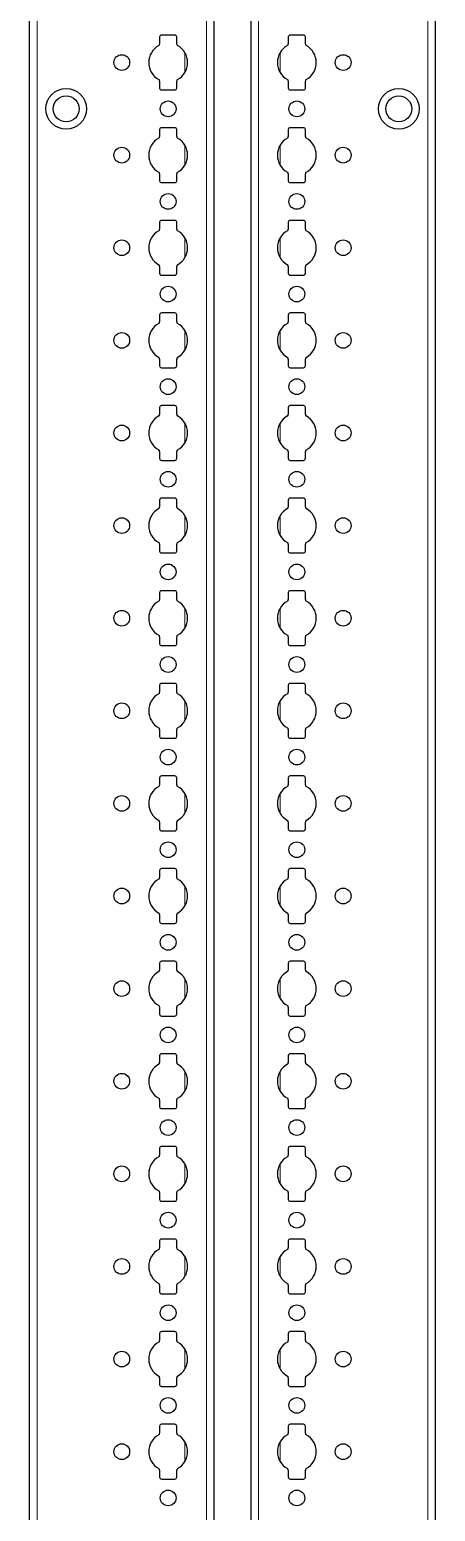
# Model space of a CAD drawing. Header units: millimetres. Extents: x -199 to 1181, y -1371 to 1753.
# Drawn here: x 1071.7 to 1181.1, y -593.4 to -193.4 of the extents above; entities that cross this region are included whole.
import ezdxf

# ---------------------------------------------------------------- set-up
doc = ezdxf.new("R2010")
doc.units = ezdxf.units.MM

msp = doc.modelspace()

# ---------------------------------------------------------------- linework, layer by layer
at = {"color": 7, "linetype": 'Continuous', "lineweight": 25}
for p, q in [((1071.69, -851.79), (1071.69, 1047.21)), ((1121.39, 1047.21), (1121.39, -851.79)), ((1131.39, -851.79), (1131.39, 1047.21)), ((1181.09, 1047.21), (1181.09, -851.79)), ((1106.74, -195.39), (1106.74, -197.27)), ((1110.84, -194.89), (1107.24, -194.89)), ((1111.34, -197.27), (1111.34, -195.39)), ((1141.44, -195.39), (1141.44, -197.27)), ((1145.54, -194.89), (1141.94, -194.89)), ((1146.04, -197.27), (1146.04, -195.39)), ((1106.74, -207.32), (1106.74, -209.19)), ((1111.34, -209.19), (1111.34, -207.32)), ((1141.44, -207.32), (1141.44, -209.19)), ((1146.04, -209.19), (1146.04, -207.32)), ((1107.24, -209.69), (1110.84, -209.69)), ((1141.94, -209.69), (1145.54, -209.69)), ((1110.84, -219.89), (1107.24, -219.89)), ((1145.54, -219.89), (1141.94, -219.89)), ((1106.74, -220.39), (1106.74, -222.27)), ((1111.34, -222.27), (1111.34, -220.39)), ((1141.44, -220.39), (1141.44, -222.27)), ((1146.04, -222.27), (1146.04, -220.39)), ((1106.74, -232.32), (1106.74, -234.19)), ((1107.24, -234.69), (1110.84, -234.69)), ((1111.34, -234.19), (1111.34, -232.32)), ((1141.44, -232.32), (1141.44, -234.19)), ((1141.94, -234.69), (1145.54, -234.69)), ((1146.04, -234.19), (1146.04, -232.32)), ((1106.74, -245.39), (1106.74, -247.27)), ((1110.84, -244.89), (1107.24, -244.89)), ((1111.34, -247.27), (1111.34, -245.39)), ((1141.44, -245.39), (1141.44, -247.27)), ((1145.54, -244.89), (1141.94, -244.89)), ((1146.04, -247.27), (1146.04, -245.39)), ((1106.74, -257.32), (1106.74, -259.19)), ((1107.24, -259.69), (1110.84, -259.69)), ((1111.34, -259.19), (1111.34, -257.32)), ((1141.44, -257.32), (1141.44, -259.19)), ((1141.94, -259.69), (1145.54, -259.69)), ((1146.04, -259.19), (1146.04, -257.32)), ((1106.74, -270.39), (1106.74, -272.27)), ((1110.84, -269.89), (1107.24, -269.89)), ((1111.34, -272.27), (1111.34, -270.39)), ((1141.44, -270.39), (1141.44, -272.27)), ((1145.54, -269.89), (1141.94, -269.89)), ((1146.04, -272.27), (1146.04, -270.39)), ((1106.74, -282.32), (1106.74, -284.19)), ((1111.34, -284.19), (1111.34, -282.32)), ((1141.44, -282.32), (1141.44, -284.19)), ((1146.04, -284.19), (1146.04, -282.32)), ((1107.24, -284.69), (1110.84, -284.69)), ((1141.94, -284.69), (1145.54, -284.69)), ((1106.74, -295.39), (1106.74, -297.27)), ((1110.84, -294.89), (1107.24, -294.89)), ((1111.34, -297.27), (1111.34, -295.39)), ((1141.44, -295.39), (1141.44, -297.27)), ((1145.54, -294.89), (1141.94, -294.89)), ((1146.04, -297.27), (1146.04, -295.39)), ((1106.74, -307.32), (1106.74, -309.19)), ((1111.34, -309.19), (1111.34, -307.32)), ((1141.44, -307.32), (1141.44, -309.19)), ((1146.04, -309.19), (1146.04, -307.32)), ((1107.24, -309.69), (1110.84, -309.69)), ((1141.94, -309.69), (1145.54, -309.69)), ((1110.84, -319.89), (1107.24, -319.89)), ((1145.54, -319.89), (1141.94, -319.89)), ((1106.74, -320.39), (1106.74, -322.27)), ((1111.34, -322.27), (1111.34, -320.39)), ((1141.44, -320.39), (1141.44, -322.27)), ((1146.04, -322.27), (1146.04, -320.39)), ((1106.74, -332.32), (1106.74, -334.19)), ((1107.24, -334.69), (1110.84, -334.69)), ((1111.34, -334.19), (1111.34, -332.32)), ((1141.44, -332.32), (1141.44, -334.19)), ((1141.94, -334.69), (1145.54, -334.69)), ((1146.04, -334.19), (1146.04, -332.32)), ((1106.74, -345.39), (1106.74, -347.27)), ((1110.84, -344.89), (1107.24, -344.89)), ((1111.34, -347.27), (1111.34, -345.39)), ((1141.44, -345.39), (1141.44, -347.27)), ((1145.54, -344.89), (1141.94, -344.89)), ((1146.04, -347.27), (1146.04, -345.39)), ((1106.74, -357.32), (1106.74, -359.19)), ((1107.24, -359.69), (1110.84, -359.69)), ((1111.34, -359.19), (1111.34, -357.32)), ((1141.44, -357.32), (1141.44, -359.19)), ((1141.94, -359.69), (1145.54, -359.69)), ((1146.04, -359.19), (1146.04, -357.32)), ((1106.74, -370.39), (1106.74, -372.27)), ((1110.84, -369.89), (1107.24, -369.89)), ((1111.34, -372.27), (1111.34, -370.39)), ((1141.44, -370.39), (1141.44, -372.27)), ((1145.54, -369.89), (1141.94, -369.89)), ((1146.04, -372.27), (1146.04, -370.39)), ((1106.74, -382.32), (1106.74, -384.19)), ((1111.34, -384.19), (1111.34, -382.32)), ((1141.44, -382.32), (1141.44, -384.19)), ((1146.04, -384.19), (1146.04, -382.32)), ((1107.24, -384.69), (1110.84, -384.69)), ((1141.94, -384.69), (1145.54, -384.69)), ((1106.74, -395.39), (1106.74, -397.27)), ((1110.84, -394.89), (1107.24, -394.89)), ((1111.34, -397.27), (1111.34, -395.39)), ((1141.44, -395.39), (1141.44, -397.27)), ((1145.54, -394.89), (1141.94, -394.89)), ((1146.04, -397.27), (1146.04, -395.39)), ((1106.74, -407.32), (1106.74, -409.19)), ((1111.34, -409.19), (1111.34, -407.32)), ((1141.44, -407.32), (1141.44, -409.19)), ((1146.04, -409.19), (1146.04, -407.32)), ((1107.24, -409.69), (1110.84, -409.69)), ((1141.94, -409.69), (1145.54, -409.69)), ((1110.84, -419.89), (1107.24, -419.89)), ((1145.54, -419.89), (1141.94, -419.89)), ((1106.74, -420.39), (1106.74, -422.27)), ((1111.34, -422.27), (1111.34, -420.39)), ((1141.44, -420.39), (1141.44, -422.27)), ((1146.04, -422.27), (1146.04, -420.39)), ((1106.74, -432.32), (1106.74, -434.19)), ((1107.24, -434.69), (1110.84, -434.69)), ((1111.34, -434.19), (1111.34, -432.32)), ((1141.44, -432.32), (1141.44, -434.19)), ((1141.94, -434.69), (1145.54, -434.69)), ((1146.04, -434.19), (1146.04, -432.32)), ((1106.74, -445.39), (1106.74, -447.27)), ((1110.84, -444.89), (1107.24, -444.89)), ((1111.34, -447.27), (1111.34, -445.39)), ((1141.44, -445.39), (1141.44, -447.27)), ((1145.54, -444.89), (1141.94, -444.89)), ((1146.04, -447.27), (1146.04, -445.39)), ((1106.74, -457.32), (1106.74, -459.19)), ((1107.24, -459.69), (1110.84, -459.69)), ((1111.34, -459.19), (1111.34, -457.32)), ((1141.44, -457.32), (1141.44, -459.19)), ((1141.94, -459.69), (1145.54, -459.69)), ((1146.04, -459.19), (1146.04, -457.32)), ((1106.74, -470.39), (1106.74, -472.27)), ((1110.84, -469.89), (1107.24, -469.89)), ((1111.34, -472.27), (1111.34, -470.39)), ((1141.44, -470.39), (1141.44, -472.27)), ((1145.54, -469.89), (1141.94, -469.89)), ((1146.04, -472.27), (1146.04, -470.39)), ((1106.74, -482.32), (1106.74, -484.19)), ((1111.34, -484.19), (1111.34, -482.32)), ((1141.44, -482.32), (1141.44, -484.19)), ((1146.04, -484.19), (1146.04, -482.32)), ((1107.24, -484.69), (1110.84, -484.69)), ((1141.94, -484.69), (1145.54, -484.69)), ((1106.74, -495.39), (1106.74, -497.27)), ((1110.84, -494.89), (1107.24, -494.89)), ((1111.34, -497.27), (1111.34, -495.39)), ((1141.44, -495.39), (1141.44, -497.27)), ((1145.54, -494.89), (1141.94, -494.89)), ((1146.04, -497.27), (1146.04, -495.39)), ((1106.74, -507.32), (1106.74, -509.19)), ((1111.34, -509.19), (1111.34, -507.32)), ((1141.44, -507.32), (1141.44, -509.19)), ((1146.04, -509.19), (1146.04, -507.32)), ((1107.24, -509.69), (1110.84, -509.69)), ((1141.94, -509.69), (1145.54, -509.69)), ((1110.84, -519.89), (1107.24, -519.89)), ((1145.54, -519.89), (1141.94, -519.89)), ((1106.74, -520.39), (1106.74, -522.27)), ((1111.34, -522.27), (1111.34, -520.39)), ((1141.44, -520.39), (1141.44, -522.27)), ((1146.04, -522.27), (1146.04, -520.39)), ((1106.74, -532.32), (1106.74, -534.19)), ((1107.24, -534.69), (1110.84, -534.69)), ((1111.34, -534.19), (1111.34, -532.32)), ((1141.44, -532.32), (1141.44, -534.19)), ((1141.94, -534.69), (1145.54, -534.69)), ((1146.04, -534.19), (1146.04, -532.32)), ((1106.74, -545.39), (1106.74, -547.27)), ((1110.84, -544.89), (1107.24, -544.89)), ((1111.34, -547.27), (1111.34, -545.39)), ((1141.44, -545.39), (1141.44, -547.27)), ((1145.54, -544.89), (1141.94, -544.89)), ((1146.04, -547.27), (1146.04, -545.39)), ((1106.74, -557.32), (1106.74, -559.19)), ((1107.24, -559.69), (1110.84, -559.69)), ((1111.34, -559.19), (1111.34, -557.32)), ((1141.44, -557.32), (1141.44, -559.19)), ((1141.94, -559.69), (1145.54, -559.69)), ((1146.04, -559.19), (1146.04, -557.32)), ((1106.74, -570.39), (1106.74, -572.27)), ((1110.84, -569.89), (1107.24, -569.89)), ((1111.34, -572.27), (1111.34, -570.39)), ((1141.44, -570.39), (1141.44, -572.27)), ((1145.54, -569.89), (1141.94, -569.89)), ((1146.04, -572.27), (1146.04, -570.39)), ((1106.74, -582.32), (1106.74, -584.19)), ((1111.34, -584.19), (1111.34, -582.32)), ((1141.44, -582.32), (1141.44, -584.19)), ((1146.04, -584.19), (1146.04, -582.32)), ((1107.24, -584.69), (1110.84, -584.69)), ((1141.94, -584.69), (1145.54, -584.69))]:
    msp.add_line(p, q, dxfattribs=at)
at = {"color": 8, "linetype": 'Continuous', "lineweight": 18}
for p, q in [((1073.69, 1047.21), (1073.69, -851.79)), ((1119.39, -851.79), (1119.39, 1047.21)), ((1133.39, 1047.21), (1133.39, -851.79)), ((1179.09, -851.79), (1179.09, 1047.21)), ((1113.54, -205), (1113.54, -199.59)), ((1139.24, -199.59), (1139.24, -205)), ((1113.54, -230), (1113.54, -224.59)), ((1139.24, -224.59), (1139.24, -230)), ((1113.54, -255), (1113.54, -249.59)), ((1139.24, -249.59), (1139.24, -255)), ((1113.54, -280), (1113.54, -274.59)), ((1139.24, -274.59), (1139.24, -280)), ((1113.54, -305), (1113.54, -299.59)), ((1139.24, -299.59), (1139.24, -305)), ((1113.54, -330), (1113.54, -324.59)), ((1139.24, -324.59), (1139.24, -330)), ((1113.54, -355), (1113.54, -349.59)), ((1139.24, -349.59), (1139.24, -355)), ((1113.54, -380), (1113.54, -374.59)), ((1139.24, -374.59), (1139.24, -380)), ((1113.54, -405), (1113.54, -399.59)), ((1139.24, -399.59), (1139.24, -405)), ((1113.54, -430), (1113.54, -424.59)), ((1139.24, -424.59), (1139.24, -430)), ((1113.54, -455), (1113.54, -449.59)), ((1139.24, -449.59), (1139.24, -455)), ((1113.54, -480), (1113.54, -474.59)), ((1139.24, -474.59), (1139.24, -480)), ((1113.54, -505), (1113.54, -499.59)), ((1139.24, -499.59), (1139.24, -505)), ((1113.54, -530), (1113.54, -524.59)), ((1139.24, -524.59), (1139.24, -530)), ((1113.54, -555), (1113.54, -549.59)), ((1139.24, -549.59), (1139.24, -555)), ((1113.54, -580), (1113.54, -574.59)), ((1139.24, -574.59), (1139.24, -580))]:
    msp.add_line(p, q, dxfattribs=at)
at = {"color": 7, "linetype": 'Continuous', "lineweight": 25}
for centre, radius in [((1096.54, -202.29), 2.12), ((1156.24, -202.29), 2.12), ((1081.54, -214.79), 5.5), ((1081.54, -214.79), 3.5), ((1171.24, -214.79), 5.5), ((1171.24, -214.79), 3.5), ((1109.04, -214.79), 2.12), ((1143.74, -214.79), 2.12), ((1096.54, -227.29), 2.12), ((1156.24, -227.29), 2.12), ((1109.04, -239.79), 2.12), ((1143.74, -239.79), 2.12), ((1096.54, -252.29), 2.12), ((1156.24, -252.29), 2.12), ((1109.04, -264.79), 2.12), ((1143.74, -264.79), 2.12), ((1096.54, -277.29), 2.12), ((1156.24, -277.29), 2.12), ((1109.04, -289.79), 2.12), ((1143.74, -289.79), 2.12), ((1096.54, -302.29), 2.12), ((1156.24, -302.29), 2.12), ((1109.04, -314.79), 2.12), ((1143.74, -314.79), 2.12), ((1096.54, -327.29), 2.12), ((1156.24, -327.29), 2.12), ((1109.04, -339.79), 2.12), ((1143.74, -339.79), 2.12), ((1096.54, -352.29), 2.12), ((1156.24, -352.29), 2.12), ((1109.04, -364.79), 2.12), ((1143.74, -364.79), 2.12), ((1096.54, -377.29), 2.12), ((1156.24, -377.29), 2.12), ((1109.04, -389.79), 2.12), ((1143.74, -389.79), 2.12), ((1096.54, -402.29), 2.12), ((1156.24, -402.29), 2.12), ((1109.04, -414.79), 2.12), ((1143.74, -414.79), 2.12), ((1096.54, -427.29), 2.12), ((1156.24, -427.29), 2.12), ((1109.04, -439.79), 2.12), ((1143.74, -439.79), 2.12), ((1096.54, -452.29), 2.12), ((1156.24, -452.29), 2.12), ((1109.04, -464.79), 2.12), ((1143.74, -464.79), 2.12), ((1096.54, -477.29), 2.12), ((1156.24, -477.29), 2.12), ((1109.04, -489.79), 2.12), ((1143.74, -489.79), 2.12), ((1096.54, -502.29), 2.12), ((1156.24, -502.29), 2.12), ((1109.04, -514.79), 2.12), ((1143.74, -514.79), 2.12), ((1096.54, -527.29), 2.12), ((1156.24, -527.29), 2.12), ((1109.04, -539.79), 2.12), ((1143.74, -539.79), 2.12), ((1096.54, -552.29), 2.12), ((1156.24, -552.29), 2.12), ((1109.04, -564.79), 2.12), ((1143.74, -564.79), 2.12), ((1096.54, -577.29), 2.12), ((1156.24, -577.29), 2.12), ((1109.04, -589.79), 2.12), ((1143.74, -589.79), 2.12)]:
    msp.add_circle(centre, radius, dxfattribs=at)
for centre, radius, start, end in [((1107.24, -195.39), 0.5, 90, 180), ((1110.84, -195.39), 0.5, 0, 90), ((1141.94, -195.39), 0.5, 90, 180), ((1145.54, -195.39), 0.5, 0, 90), ((1109.04, -202.29), 5.25, 119.1407, 240.8593), ((1106.24, -197.27), 0.5, 299.1407, 0), ((1111.84, -197.27), 0.5, 180, 240.8593), ((1109.04, -202.29), 5.25, 299.1407, 60.8593), ((1143.74, -202.29), 5.25, 119.1407, 240.8593), ((1140.94, -197.27), 0.5, 299.1407, 0), ((1146.54, -197.27), 0.5, 180, 240.8593), ((1143.74, -202.29), 5.25, 299.1407, 60.8593), ((1106.24, -207.32), 0.5, 0, 60.8593), ((1111.84, -207.32), 0.5, 119.1407, 180), ((1140.94, -207.32), 0.5, 0, 60.8593), ((1146.54, -207.32), 0.5, 119.1407, 180), ((1107.24, -209.19), 0.5, 180, 270), ((1110.84, -209.19), 0.5, 270, 0), ((1141.94, -209.19), 0.5, 180, 270), ((1145.54, -209.19), 0.5, 270, 0), ((1107.24, -220.39), 0.5, 90, 180), ((1110.84, -220.39), 0.5, 0, 90), ((1141.94, -220.39), 0.5, 90, 180), ((1145.54, -220.39), 0.5, 0, 90), ((1109.04, -227.29), 5.25, 119.1407, 240.8593), ((1106.24, -222.27), 0.5, 299.1407, 0), ((1111.84, -222.27), 0.5, 180, 240.8593), ((1109.04, -227.29), 5.25, 299.1407, 60.8593), ((1143.74, -227.29), 5.25, 119.1407, 240.8593), ((1140.94, -222.27), 0.5, 299.1407, 0), ((1146.54, -222.27), 0.5, 180, 240.8593), ((1143.74, -227.29), 5.25, 299.1407, 60.8593), ((1106.24, -232.32), 0.5, 0, 60.8593), ((1111.84, -232.32), 0.5, 119.1407, 180), ((1140.94, -232.32), 0.5, 0, 60.8593), ((1146.54, -232.32), 0.5, 119.1407, 180), ((1107.24, -234.19), 0.5, 180, 270), ((1110.84, -234.19), 0.5, 270, 0), ((1141.94, -234.19), 0.5, 180, 270), ((1145.54, -234.19), 0.5, 270, 0), ((1109.04, -252.29), 5.25, 119.1407, 240.8593), ((1106.24, -247.27), 0.5, 299.1407, 0), ((1107.24, -245.39), 0.5, 90, 180), ((1110.84, -245.39), 0.5, 0, 90), ((1111.84, -247.27), 0.5, 180, 240.8593), ((1109.04, -252.29), 5.25, 299.1407, 60.8593), ((1143.74, -252.29), 5.25, 119.1407, 240.8593), ((1140.94, -247.27), 0.5, 299.1407, 0), ((1141.94, -245.39), 0.5, 90, 180), ((1145.54, -245.39), 0.5, 0, 90), ((1146.54, -247.27), 0.5, 180, 240.8593), ((1143.74, -252.29), 5.25, 299.1407, 60.8593), ((1106.24, -257.32), 0.5, 0, 60.8593), ((1107.24, -259.19), 0.5, 180, 270), ((1110.84, -259.19), 0.5, 270, 0), ((1111.84, -257.32), 0.5, 119.1407, 180), ((1140.94, -257.32), 0.5, 0, 60.8593), ((1141.94, -259.19), 0.5, 180, 270), ((1145.54, -259.19), 0.5, 270, 0), ((1146.54, -257.32), 0.5, 119.1407, 180), ((1107.24, -270.39), 0.5, 90, 180), ((1110.84, -270.39), 0.5, 0, 90), ((1141.94, -270.39), 0.5, 90, 180), ((1145.54, -270.39), 0.5, 0, 90), ((1109.04, -277.29), 5.25, 119.1407, 240.8593), ((1106.24, -272.27), 0.5, 299.1407, 0), ((1111.84, -272.27), 0.5, 180, 240.8593), ((1109.04, -277.29), 5.25, 299.1407, 60.8593), ((1143.74, -277.29), 5.25, 119.1407, 240.8593), ((1140.94, -272.27), 0.5, 299.1407, 0), ((1146.54, -272.27), 0.5, 180, 240.8593), ((1143.74, -277.29), 5.25, 299.1407, 60.8593), ((1106.24, -282.32), 0.5, 0, 60.8593), ((1111.84, -282.32), 0.5, 119.1407, 180), ((1140.94, -282.32), 0.5, 0, 60.8593), ((1146.54, -282.32), 0.5, 119.1407, 180), ((1107.24, -284.19), 0.5, 180, 270), ((1110.84, -284.19), 0.5, 270, 0), ((1141.94, -284.19), 0.5, 180, 270), ((1145.54, -284.19), 0.5, 270, 0), ((1107.24, -295.39), 0.5, 90, 180), ((1110.84, -295.39), 0.5, 0, 90), ((1141.94, -295.39), 0.5, 90, 180), ((1145.54, -295.39), 0.5, 0, 90), ((1109.04, -302.29), 5.25, 119.1407, 240.8593), ((1106.24, -297.27), 0.5, 299.1407, 0), ((1111.84, -297.27), 0.5, 180, 240.8593), ((1109.04, -302.29), 5.25, 299.1407, 60.8593), ((1143.74, -302.29), 5.25, 119.1407, 240.8593), ((1140.94, -297.27), 0.5, 299.1407, 0), ((1146.54, -297.27), 0.5, 180, 240.8593), ((1143.74, -302.29), 5.25, 299.1407, 60.8593), ((1106.24, -307.32), 0.5, 0, 60.8593), ((1111.84, -307.32), 0.5, 119.1407, 180), ((1140.94, -307.32), 0.5, 0, 60.8593), ((1146.54, -307.32), 0.5, 119.1407, 180), ((1107.24, -309.19), 0.5, 180, 270), ((1110.84, -309.19), 0.5, 270, 0), ((1141.94, -309.19), 0.5, 180, 270), ((1145.54, -309.19), 0.5, 270, 0), ((1107.24, -320.39), 0.5, 90, 180), ((1110.84, -320.39), 0.5, 0, 90), ((1141.94, -320.39), 0.5, 90, 180), ((1145.54, -320.39), 0.5, 0, 90), ((1109.04, -327.29), 5.25, 119.1407, 240.8593), ((1106.24, -322.27), 0.5, 299.1407, 0), ((1111.84, -322.27), 0.5, 180, 240.8593), ((1109.04, -327.29), 5.25, 299.1407, 60.8593), ((1143.74, -327.29), 5.25, 119.1407, 240.8593), ((1140.94, -322.27), 0.5, 299.1407, 0), ((1146.54, -322.27), 0.5, 180, 240.8593), ((1143.74, -327.29), 5.25, 299.1407, 60.8593), ((1106.24, -332.32), 0.5, 0, 60.8593), ((1111.84, -332.32), 0.5, 119.1407, 180), ((1140.94, -332.32), 0.5, 0, 60.8593), ((1146.54, -332.32), 0.5, 119.1407, 180), ((1107.24, -334.19), 0.5, 180, 270), ((1110.84, -334.19), 0.5, 270, 0), ((1141.94, -334.19), 0.5, 180, 270), ((1145.54, -334.19), 0.5, 270, 0), ((1109.04, -352.29), 5.25, 119.1407, 240.8593), ((1106.24, -347.27), 0.5, 299.1407, 0), ((1107.24, -345.39), 0.5, 90, 180), ((1110.84, -345.39), 0.5, 0, 90), ((1111.84, -347.27), 0.5, 180, 240.8593), ((1109.04, -352.29), 5.25, 299.1407, 60.8593), ((1143.74, -352.29), 5.25, 119.1407, 240.8593), ((1140.94, -347.27), 0.5, 299.1407, 0), ((1141.94, -345.39), 0.5, 90, 180), ((1145.54, -345.39), 0.5, 0, 90), ((1146.54, -347.27), 0.5, 180, 240.8593), ((1143.74, -352.29), 5.25, 299.1407, 60.8593), ((1106.24, -357.32), 0.5, 0, 60.8593), ((1107.24, -359.19), 0.5, 180, 270), ((1110.84, -359.19), 0.5, 270, 0), ((1111.84, -357.32), 0.5, 119.1407, 180), ((1140.94, -357.32), 0.5, 0, 60.8593), ((1141.94, -359.19), 0.5, 180, 270), ((1145.54, -359.19), 0.5, 270, 0), ((1146.54, -357.32), 0.5, 119.1407, 180), ((1107.24, -370.39), 0.5, 90, 180), ((1110.84, -370.39), 0.5, 0, 90), ((1141.94, -370.39), 0.5, 90, 180), ((1145.54, -370.39), 0.5, 0, 90), ((1109.04, -377.29), 5.25, 119.1407, 240.8593), ((1106.24, -372.27), 0.5, 299.1407, 0), ((1111.84, -372.27), 0.5, 180, 240.8593), ((1109.04, -377.29), 5.25, 299.1407, 60.8593), ((1143.74, -377.29), 5.25, 119.1407, 240.8593), ((1140.94, -372.27), 0.5, 299.1407, 0), ((1146.54, -372.27), 0.5, 180, 240.8593), ((1143.74, -377.29), 5.25, 299.1407, 60.8593), ((1106.24, -382.32), 0.5, 0, 60.8593), ((1111.84, -382.32), 0.5, 119.1407, 180), ((1140.94, -382.32), 0.5, 0, 60.8593), ((1146.54, -382.32), 0.5, 119.1407, 180), ((1107.24, -384.19), 0.5, 180, 270), ((1110.84, -384.19), 0.5, 270, 0), ((1141.94, -384.19), 0.5, 180, 270), ((1145.54, -384.19), 0.5, 270, 0), ((1107.24, -395.39), 0.5, 90, 180), ((1110.84, -395.39), 0.5, 0, 90), ((1141.94, -395.39), 0.5, 90, 180), ((1145.54, -395.39), 0.5, 0, 90), ((1109.04, -402.29), 5.25, 119.1407, 240.8593), ((1106.24, -397.27), 0.5, 299.1407, 0), ((1111.84, -397.27), 0.5, 180, 240.8593), ((1109.04, -402.29), 5.25, 299.1407, 60.8593), ((1143.74, -402.29), 5.25, 119.1407, 240.8593), ((1140.94, -397.27), 0.5, 299.1407, 0), ((1146.54, -397.27), 0.5, 180, 240.8593), ((1143.74, -402.29), 5.25, 299.1407, 60.8593), ((1106.24, -407.32), 0.5, 0, 60.8593), ((1111.84, -407.32), 0.5, 119.1407, 180), ((1140.94, -407.32), 0.5, 0, 60.8593), ((1146.54, -407.32), 0.5, 119.1407, 180), ((1107.24, -409.19), 0.5, 180, 270), ((1110.84, -409.19), 0.5, 270, 0), ((1141.94, -409.19), 0.5, 180, 270), ((1145.54, -409.19), 0.5, 270, 0), ((1107.24, -420.39), 0.5, 90, 180), ((1110.84, -420.39), 0.5, 0, 90), ((1141.94, -420.39), 0.5, 90, 180), ((1145.54, -420.39), 0.5, 0, 90), ((1109.04, -427.29), 5.25, 119.1407, 240.8593), ((1106.24, -422.27), 0.5, 299.1407, 0), ((1111.84, -422.27), 0.5, 180, 240.8593), ((1109.04, -427.29), 5.25, 299.1407, 60.8593), ((1143.74, -427.29), 5.25, 119.1407, 240.8593), ((1140.94, -422.27), 0.5, 299.1407, 0), ((1146.54, -422.27), 0.5, 180, 240.8593), ((1143.74, -427.29), 5.25, 299.1407, 60.8593), ((1106.24, -432.32), 0.5, 0, 60.8593), ((1111.84, -432.32), 0.5, 119.1407, 180), ((1140.94, -432.32), 0.5, 0, 60.8593), ((1146.54, -432.32), 0.5, 119.1407, 180), ((1107.24, -434.19), 0.5, 180, 270), ((1110.84, -434.19), 0.5, 270, 0), ((1141.94, -434.19), 0.5, 180, 270), ((1145.54, -434.19), 0.5, 270, 0), ((1109.04, -452.29), 5.25, 119.1407, 240.8593), ((1106.24, -447.27), 0.5, 299.1407, 0), ((1107.24, -445.39), 0.5, 90, 180), ((1110.84, -445.39), 0.5, 0, 90), ((1111.84, -447.27), 0.5, 180, 240.8593), ((1109.04, -452.29), 5.25, 299.1407, 60.8593), ((1143.74, -452.29), 5.25, 119.1407, 240.8593), ((1140.94, -447.27), 0.5, 299.1407, 0), ((1141.94, -445.39), 0.5, 90, 180), ((1145.54, -445.39), 0.5, 0, 90), ((1146.54, -447.27), 0.5, 180, 240.8593), ((1143.74, -452.29), 5.25, 299.1407, 60.8593), ((1106.24, -457.32), 0.5, 0, 60.8593), ((1107.24, -459.19), 0.5, 180, 270), ((1110.84, -459.19), 0.5, 270, 0), ((1111.84, -457.32), 0.5, 119.1407, 180), ((1140.94, -457.32), 0.5, 0, 60.8593), ((1141.94, -459.19), 0.5, 180, 270), ((1145.54, -459.19), 0.5, 270, 0), ((1146.54, -457.32), 0.5, 119.1407, 180), ((1107.24, -470.39), 0.5, 90, 180), ((1110.84, -470.39), 0.5, 0, 90), ((1141.94, -470.39), 0.5, 90, 180), ((1145.54, -470.39), 0.5, 0, 90), ((1109.04, -477.29), 5.25, 119.1407, 240.8593), ((1106.24, -472.27), 0.5, 299.1407, 0), ((1111.84, -472.27), 0.5, 180, 240.8593), ((1109.04, -477.29), 5.25, 299.1407, 60.8593), ((1143.74, -477.29), 5.25, 119.1407, 240.8593), ((1140.94, -472.27), 0.5, 299.1407, 0), ((1146.54, -472.27), 0.5, 180, 240.8593), ((1143.74, -477.29), 5.25, 299.1407, 60.8593), ((1106.24, -482.32), 0.5, 0, 60.8593), ((1111.84, -482.32), 0.5, 119.1407, 180), ((1140.94, -482.32), 0.5, 0, 60.8593), ((1146.54, -482.32), 0.5, 119.1407, 180), ((1107.24, -484.19), 0.5, 180, 270), ((1110.84, -484.19), 0.5, 270, 0), ((1141.94, -484.19), 0.5, 180, 270), ((1145.54, -484.19), 0.5, 270, 0), ((1107.24, -495.39), 0.5, 90, 180), ((1110.84, -495.39), 0.5, 0, 90), ((1141.94, -495.39), 0.5, 90, 180), ((1145.54, -495.39), 0.5, 0, 90), ((1109.04, -502.29), 5.25, 119.1407, 240.8593), ((1106.24, -497.27), 0.5, 299.1407, 0), ((1111.84, -497.27), 0.5, 180, 240.8593), ((1109.04, -502.29), 5.25, 299.1407, 60.8593), ((1143.74, -502.29), 5.25, 119.1407, 240.8593), ((1140.94, -497.27), 0.5, 299.1407, 0), ((1146.54, -497.27), 0.5, 180, 240.8593), ((1143.74, -502.29), 5.25, 299.1407, 60.8593), ((1106.24, -507.32), 0.5, 0, 60.8593), ((1111.84, -507.32), 0.5, 119.1407, 180), ((1140.94, -507.32), 0.5, 0, 60.8593), ((1146.54, -507.32), 0.5, 119.1407, 180), ((1107.24, -509.19), 0.5, 180, 270), ((1110.84, -509.19), 0.5, 270, 0), ((1141.94, -509.19), 0.5, 180, 270), ((1145.54, -509.19), 0.5, 270, 0), ((1107.24, -520.39), 0.5, 90, 180), ((1110.84, -520.39), 0.5, 0, 90), ((1141.94, -520.39), 0.5, 90, 180), ((1145.54, -520.39), 0.5, 0, 90), ((1109.04, -527.29), 5.25, 119.1407, 240.8593), ((1106.24, -522.27), 0.5, 299.1407, 0), ((1111.84, -522.27), 0.5, 180, 240.8593), ((1109.04, -527.29), 5.25, 299.1407, 60.8593), ((1143.74, -527.29), 5.25, 119.1407, 240.8593), ((1140.94, -522.27), 0.5, 299.1407, 0), ((1146.54, -522.27), 0.5, 180, 240.8593), ((1143.74, -527.29), 5.25, 299.1407, 60.8593), ((1106.24, -532.32), 0.5, 0, 60.8593), ((1111.84, -532.32), 0.5, 119.1407, 180), ((1140.94, -532.32), 0.5, 0, 60.8593), ((1146.54, -532.32), 0.5, 119.1407, 180), ((1107.24, -534.19), 0.5, 180, 270), ((1110.84, -534.19), 0.5, 270, 0), ((1141.94, -534.19), 0.5, 180, 270), ((1145.54, -534.19), 0.5, 270, 0), ((1109.04, -552.29), 5.25, 119.1407, 240.8593), ((1106.24, -547.27), 0.5, 299.1407, 0), ((1107.24, -545.39), 0.5, 90, 180), ((1110.84, -545.39), 0.5, 0, 90), ((1111.84, -547.27), 0.5, 180, 240.8593), ((1109.04, -552.29), 5.25, 299.1407, 60.8593), ((1143.74, -552.29), 5.25, 119.1407, 240.8593), ((1140.94, -547.27), 0.5, 299.1407, 0), ((1141.94, -545.39), 0.5, 90, 180), ((1145.54, -545.39), 0.5, 0, 90), ((1146.54, -547.27), 0.5, 180, 240.8593), ((1143.74, -552.29), 5.25, 299.1407, 60.8593), ((1106.24, -557.32), 0.5, 0, 60.8593), ((1107.24, -559.19), 0.5, 180, 270), ((1110.84, -559.19), 0.5, 270, 0), ((1111.84, -557.32), 0.5, 119.1407, 180), ((1140.94, -557.32), 0.5, 0, 60.8593), ((1141.94, -559.19), 0.5, 180, 270), ((1145.54, -559.19), 0.5, 270, 0), ((1146.54, -557.32), 0.5, 119.1407, 180), ((1107.24, -570.39), 0.5, 90, 180), ((1110.84, -570.39), 0.5, 0, 90), ((1141.94, -570.39), 0.5, 90, 180), ((1145.54, -570.39), 0.5, 0, 90), ((1109.04, -577.29), 5.25, 119.1407, 240.8593), ((1106.24, -572.27), 0.5, 299.1407, 0), ((1111.84, -572.27), 0.5, 180, 240.8593), ((1109.04, -577.29), 5.25, 299.1407, 60.8593), ((1143.74, -577.29), 5.25, 119.1407, 240.8593), ((1140.94, -572.27), 0.5, 299.1407, 0), ((1146.54, -572.27), 0.5, 180, 240.8593), ((1143.74, -577.29), 5.25, 299.1407, 60.8593), ((1106.24, -582.32), 0.5, 0, 60.8593), ((1111.84, -582.32), 0.5, 119.1407, 180), ((1140.94, -582.32), 0.5, 0, 60.8593), ((1146.54, -582.32), 0.5, 119.1407, 180), ((1107.24, -584.19), 0.5, 180, 270), ((1110.84, -584.19), 0.5, 270, 0), ((1141.94, -584.19), 0.5, 180, 270), ((1145.54, -584.19), 0.5, 270, 0)]:
    msp.add_arc(centre, radius, start, end, dxfattribs=at)

doc.saveas('drawing.dxf')
